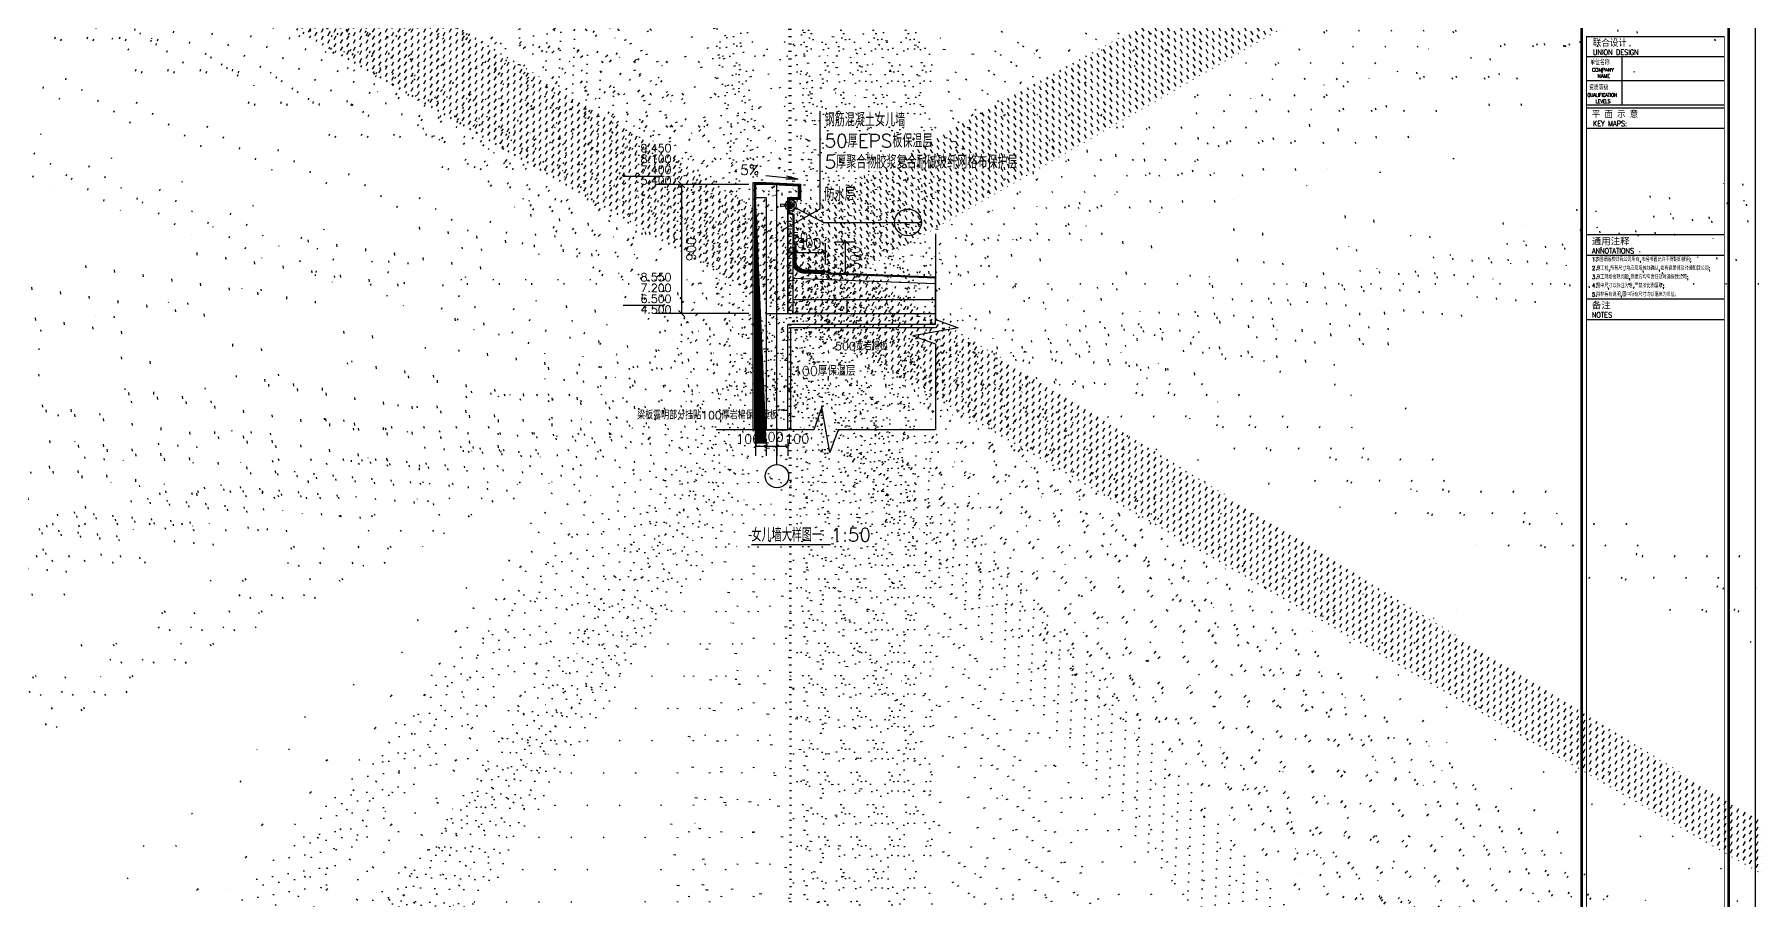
# Model space of a CAD drawing. Header units: inches. Extents: x 0 to 508000, y 0 to 738838.
# Drawn here: x 347109 to 411100, y 241887 to 274104 of the extents above; entities that cross this region are included whole.
import ezdxf
from ezdxf.enums import TextEntityAlignment as Align
from ezdxf.lldxf.tags import DXFTag

# ---------------------------------------------------------------- set-up
doc = ezdxf.new("R2010")
doc.units = ezdxf.units.IN
doc.header["$LTSCALE"] = 1000
doc.header["$MEASUREMENT"] = 0
doc.layers.get('0').update_dxf_attribs({"true_color": 0xffffff})
for name, color, linetype, true_color in [('243', 7, 'Continuous', 0xcc667f), ('2建筑基底外边线', 7, 'Continuous', 0xffffff), ('DIM_ELEV', 3, 'Continuous', 0x00ff00), ('DIM_IDEN', 3, 'Continuous', 0x00ff00), ('DIM_LEAD', 3, 'Continuous', 0x00ff00), ('DIM_SYMB', 3, 'Continuous', 0x00ff00), ('DOTE', 1, 'DOTE', 0xff0000), ('PUB_DIM', 3, 'Continuous', 0x00ff00), ('PUB_TEXT', 7, 'Continuous', 0xffffff), ('Rn', 7, 'Continuous', 0xdfff7f), ('TK', 7, 'Continuous', 0xffffff), ('WINDOW', 4, 'Continuous', 0x00ffff), ('ZG-图框层', 4, 'Continuous', 0x00ffff)]:
    doc.layers.add(name, color=color, linetype=linetype, true_color=true_color)
doc.styles.add('CCIAD-图框(标题项)', font='simhei.ttf', dxfattribs={"height": 0.2, "bigfont": 'gbcbig.shx'})
doc.styles.add('CCIAD-图框(版权说明)', font='SIMPLEX.shx', dxfattribs={"height": 0.2, "bigfont": 'gbcbig.shx'})
doc.styles.add('TXTSTY_ANONYMOUS', font='txt.shx', dxfattribs={"height": 0.2, "bigfont": 'gbcbig.shx'})
doc.styles.add('基本字体', font='simplex.shx', dxfattribs={"height": 0.2, "bigfont": 'gbcbig.shx'})
tags = doc.linetypes.add('DASH', pattern=[0.35, 0.25, -0.1]).pattern_tags.tags
tags[6:7] = [DXFTag(74, 4), DXFTag(75, 0), DXFTag(340, '0'), DXFTag(46, 0.0), DXFTag(50, 0.0), DXFTag(44, 0.0), DXFTag(45, 0.0)]
tags[4:5] = [DXFTag(74, 4), DXFTag(75, 0), DXFTag(340, '0'), DXFTag(46, 0.0), DXFTag(50, 0.0), DXFTag(44, 0.0), DXFTag(45, 0.0)]
tags = doc.linetypes.add('DOTE', pattern=[2.4200000000000004, 2, -0.2, 0.02, -0.2]).pattern_tags.tags
tags[10:11] = [DXFTag(74, 4), DXFTag(75, 0), DXFTag(340, '0'), DXFTag(46, 0.0), DXFTag(50, 0.0), DXFTag(44, 0.0), DXFTag(45, 0.0)]
tags[8:9] = [DXFTag(74, 4), DXFTag(75, 0), DXFTag(340, '0'), DXFTag(46, 0.0), DXFTag(50, 0.0), DXFTag(44, 0.0), DXFTag(45, 0.0)]
tags[6:7] = [DXFTag(74, 4), DXFTag(75, 0), DXFTag(340, '0'), DXFTag(46, 0.0), DXFTag(50, 0.0), DXFTag(44, 0.0), DXFTag(45, 0.0)]
tags[4:5] = [DXFTag(74, 4), DXFTag(75, 0), DXFTag(340, '0'), DXFTag(46, 0.0), DXFTag(50, 0.0), DXFTag(44, 0.0), DXFTag(45, 0.0)]

# ---------------------------------------------------------------- blocks, each defined once
blk = doc.blocks.new('DAnoyomous19060')
at = {"layer": 'PUB_DIM', "lineweight": -3}
for p, q in [((8349837602.239022, 5503441591.283844), (8349837635.233329, 5503441624.278151)), ((8349837618.736176, 5503441508.637015), (8349837618.736176, 5503441695.280997)), ((8349837652.239022, 5503441591.283844), (8349837685.233329, 5503441624.278151)), ((8349837668.736176, 5503441508.637015), (8349837668.736176, 5503441695.280997)), ((8349837952.239022, 5503441591.283844), (8349837985.233329, 5503441624.278151)), ((8349837968.736176, 5503441508.637015), (8349837968.736176, 5503441695.280997)), ((8349837618.736176, 5503441607.780997), (8349837668.736176, 5503441607.780997)), ((8349837668.736176, 5503441607.780997), (8349837968.736176, 5503441607.780997))]:
    blk.add_line(p, q, dxfattribs=at)
at = {"layer": 'PUB_DIM', "color": 7, "true_color": 0xffffff, "style": 'TXTSTY_ANONYMOUS'}
for s, p in [('50', (8349837732.557861, 5503441751.929694)), ('300', (8349837818.736176, 5503441695.280997))]:
    blk.add_text(s, height=87.5, dxfattribs=at).set_placement(p, align=Align.MIDDLE_CENTER)
blk = doc.blocks.new('DAnoyomous19067')
at = {"layer": 'PUB_DIM', "lineweight": -3}
for p, q in [((8349838056.236176, 5503441708.607154), (8349838244.141532, 5503441708.607154)), ((8349838140.032887, 5503441725.215798), (8349838173.250176, 5503441691.998509)), ((8349838156.641532, 5503441408.607154), (8349838156.641532, 5503441708.607154)), ((8349838056.236176, 5503441408.607154), (8349838244.141532, 5503441408.607154)), ((8349838140.032887, 5503441425.215798), (8349838173.250176, 5503441391.998509))]:
    blk.add_line(p, q, dxfattribs=at)
at = {"layer": 'PUB_DIM', "color": 7, "true_color": 0xffffff, "style": 'TXTSTY_ANONYMOUS'}
blk.add_text('300', height=87.5, rotation=90.00000250447816, dxfattribs=at).set_placement((8349838244.141532, 5503441558.607154), align=Align.MIDDLE_CENTER)
blk = doc.blocks.new('DAnoyomous19074')
at = {"layer": 'PUB_DIM', "lineweight": -3}
for p, q in [((8349836663.207386, 5503442210.507762), (8349836603.904507, 5503442269.810641)), ((8349836881.523689, 5503442240.159202), (8349836546.055946, 5503442240.159202)), ((8349836633.555946, 5503441040.159202), (8349836633.555946, 5503442240.159202)), ((8349836881.523689, 5503441040.159202), (8349836546.055946, 5503441040.159202)), ((8349836663.207386, 5503441010.507762), (8349836603.904507, 5503441069.810641))]:
    blk.add_line(p, q, dxfattribs=at)
at = {"layer": 'PUB_DIM', "color": 7, "true_color": 0xffffff, "style": 'TXTSTY_ANONYMOUS'}
blk.add_text('900', height=87.5, rotation=90.00000250447816, dxfattribs=at).set_placement((8349836721.055946, 5503441640.159202), align=Align.MIDDLE_CENTER)
blk = doc.blocks.new('DAnoyomous19079')
at = {"layer": 'DIM_SYMB', "lineweight": -3}
for p in [(8349837416.399078, 5503442323.992225), (8349837604.673674, 5503442289.833049), (8349837607.725242, 5503442321.081603)]:
    blk.add_line(p, (8349837717.07135, 5503442294.630164), dxfattribs=at)
at = {"layer": 'DIM_SYMB', "color": 7, "true_color": 0xffffff, "style": 'TXTSTY_ANONYMOUS'}
blk.add_text('5%', height=93.75, dxfattribs=at).set_placement((8349837354.194978, 5503442330.066748), align=Align.RIGHT)
blk = doc.blocks.new('DAnoyomous19086')
at = {"layer": 'PUB_TEXT', "style": 'TXTSTY_ANONYMOUS'}
blk.add_text('防水层', height=125, dxfattribs=at).set_placement((8349837961.210724, 5503442213.581569), align=Align.TOP_LEFT)
blk = doc.blocks.new('DAnoyomous19088')
at = {"layer": 'PUB_TEXT', "style": 'TXTSTY_ANONYMOUS'}
blk.add_text('5厚聚合物胶浆复合耐碱玻纤网格布保护层', height=125, dxfattribs=at).set_placement((8349837961.210724, 5503442513.49322), align=Align.TOP_LEFT)
blk = doc.blocks.new('DAnoyomous19090')
at = {"layer": 'PUB_TEXT', "style": 'TXTSTY_ANONYMOUS'}
blk.add_text('50厚EPS板保温层', height=125, dxfattribs=at).set_placement((8349837961.210724, 5503442709.74322), align=Align.TOP_LEFT)
blk = doc.blocks.new('DAnoyomous19093')
at = {"layer": 'PUB_TEXT', "style": 'TXTSTY_ANONYMOUS'}
blk.add_text('钢筋混凝土女儿墙', height=125, dxfattribs=at).set_placement((8349837961.210724, 5503442905.99322), align=Align.TOP_LEFT)
blk = doc.blocks.new('DAnoyomous19109')
at = {"layer": 'PUB_DIM', "lineweight": -3}
for p, q in [((8349837318.736176, 5503439872.465203), (8349837318.736176, 5503439718.621069)), ((8349837418.736176, 5503439872.465203), (8349837418.736176, 5503439718.621069)), ((8349837518.736176, 5503439872.465203), (8349837518.736176, 5503439718.621069)), ((8349837618.736176, 5503439872.465203), (8349837618.736176, 5503439718.621069)), ((8349837332.334204, 5503439819.719097), (8349837305.138147, 5503439792.523041)), ((8349837418.736176, 5503439806.121069), (8349837318.736176, 5503439806.121069)), ((8349837432.334204, 5503439819.719097), (8349837405.138147, 5503439792.523041)), ((8349837518.736176, 5503439806.121069), (8349837418.736176, 5503439806.121069)), ((8349837532.334204, 5503439819.719097), (8349837505.138147, 5503439792.523041)), ((8349837618.736176, 5503439806.121069), (8349837518.736176, 5503439806.121069)), ((8349837632.334204, 5503439819.719097), (8349837605.138147, 5503439792.523041))]:
    blk.add_line(p, q, dxfattribs=at)
at = {"layer": 'PUB_DIM', "color": 7, "true_color": 0xffffff, "style": 'TXTSTY_ANONYMOUS'}
for p in [(8349837251.236176, 5503439874.871072), (8349837468.736176, 5503439893.621069), (8349837706.236176, 5503439874.871072)]:
    blk.add_text('100', height=87.5, rotation=360.0000100179126, dxfattribs=at).set_placement(p, align=Align.MIDDLE_CENTER)
blk = doc.blocks.new('DAnoyomous19111')
at = {"layer": 'DIM_LEAD', "color": 7, "true_color": 0xffffff, "style": 'TXTSTY_ANONYMOUS'}
blk.add_text('100厚保温层', height=87.5, dxfattribs=at).set_placement((8349838249.224766, 5503440463.25), align=Align.RIGHT)
blk = doc.blocks.new('DAnoyomous19119')
at = {"layer": 'DIM_SYMB', "lineweight": -3}
for p, q in [((8349837936.748932, 5503440169.965203), (8349837860.748932, 5503439959.965203)), ((8349838010.748932, 5503439749.965203), (8349837936.748932, 5503440169.965203)), ((8349837860.748932, 5503439959.965203), (8349836954.470795, 5503439959.965203)), ((8349838086.748932, 5503439959.965203), (8349838010.748932, 5503439749.965203)), ((8349838993.027069, 5503439959.965203), (8349838086.748932, 5503439959.965203))]:
    blk.add_line(p, q, dxfattribs=at)
blk = doc.blocks.new('DAnoyomous19125')
at = {"layer": 'DIM_SYMB', "lineweight": -3}
for p, q in [((8349838993.027069, 5503441782.773429), (8349838993.027069, 5503440984.369316)), ((8349838993.027069, 5503440984.369316), (8349839203.027069, 5503440908.369316)), ((8349839203.027069, 5503440908.369316), (8349838783.027069, 5503440834.369316)), ((8349838783.027069, 5503440834.369316), (8349838993.027069, 5503440758.369316)), ((8349838993.027069, 5503440758.369316), (8349838993.027069, 5503439959.965203))]:
    blk.add_line(p, q, dxfattribs=at)
blk = doc.blocks.new('DAnoyomous19142')
at = {"layer": 'DIM_ELEV', "lineweight": -3}
for p, q in [((8349836462.978218, 5503441115.159202), (8349836089.228218, 5503441115.159202)), ((8349837257.43383, 5503441040.159202), (8349836387.978218, 5503441040.159202))]:
    blk.add_line(p, q, dxfattribs=at)
at = {"layer": 'DIM_ELEV', "lineweight": -3, "const_width": 1}
blk.add_lwpolyline([(8349836387.978218, 5503441115.159202), (8349836537.978218, 5503441115.159202), (8349836462.978218, 5503441040.159202)], close=True, dxfattribs=at)
at = {"layer": 'DIM_ELEV', "color": 7, "true_color": 0xffffff, "style": 'TXTSTY_ANONYMOUS'}
for s, p in [('8.550', (8349836537.978218, 5503441342.034202)), ('7.200', (8349836537.978218, 5503441241.409202)), ('6.500', (8349836537.978218, 5503441140.784202)), ('4.500', (8349836537.978218, 5503441040.159202))]:
    blk.add_text(s, height=74.375, dxfattribs=at).set_placement(p, align=Align.RIGHT)
blk = doc.blocks.new('DAnoyomous19150')
at = {"layer": 'DIM_ELEV', "lineweight": -3}
for p, q in [((8349836462.978218, 5503442315.159202), (8349836089.228218, 5503442315.159202)), ((8349837257.43383, 5503442240.159202), (8349836387.978218, 5503442240.159202))]:
    blk.add_line(p, q, dxfattribs=at)
at = {"layer": 'DIM_ELEV', "lineweight": -3, "const_width": 1}
blk.add_lwpolyline([(8349836387.978218, 5503442315.159202), (8349836537.978218, 5503442315.159202), (8349836462.978218, 5503442240.159202)], close=True, dxfattribs=at)
at = {"layer": 'DIM_ELEV', "color": 7, "true_color": 0xffffff, "style": 'TXTSTY_ANONYMOUS'}
for s, p in [('9.450', (8349836537.978218, 5503442542.034202)), ('8.100', (8349836537.978218, 5503442441.409202)), ('7.400', (8349836537.978218, 5503442340.784202)), ('5.400', (8349836537.978218, 5503442240.159202))]:
    blk.add_text(s, height=74.375, dxfattribs=at).set_placement(p, align=Align.RIGHT)
blk = doc.blocks.new('DAnoyomous19162')
at = {"layer": 'DIM_IDEN', "lineweight": -3}
for p, q in [((8349837692.151662, 5503442024.774085), (8349837954.613757, 5503441888.073633)), ((8349837954.613757, 5503441888.073633), (8349838860.871175, 5503441888.073633))]:
    blk.add_line(p, q, dxfattribs=at)
for centre, radius in [((8349837647.170624, 5503442048.201957), 50.71645668359427), ((8349838735.871175, 5503441888.073633), 125)]:
    blk.add_circle(centre, radius, dxfattribs=at)
blk = doc.blocks.new('DAnoyomous19166')
at = {"layer": 'DIM_SYMB', "lineweight": -3}
blk.add_line((8349837281.462165, 5503438894.325334), (8349838016.462165, 5503438894.325334), dxfattribs=at)
at = {"layer": 'DIM_SYMB', "color": 7, "true_color": 0xffffff, "style": 'TXTSTY_ANONYMOUS'}
for s, p in [('女儿墙大样图一', (8349837281.462165, 5503438920.575334)), ('1:50', (8349838017.062165, 5503438920.575334))]:
    blk.add_text(s, height=125, dxfattribs=at).set_placement(p)
blk = doc.blocks.new('A$C61181620')
at = {"layer": '243', "lineweight": -3}
for p, q in [((4.320742101117503, 17.45888795307837), (2.831539985141716, 17.14243250363506)), ((4.320742101117503, 15.75888795312494), (2.831539985141717, 15.4424325034488)), ((4.320742101117503, 14.05888795317151), (2.831539985141716, 13.74243250349537)), ((4.320742101117503, 12.35888795321807), (2.831539985141716, 12.04243250354193)), ((4.320742101117503, 10.65888795326464), (2.831539985141716, 10.3424325035885)), ((4.320742101117503, 10.65888795326464), (2.831539985141716, 10.3424325035885)), ((4.320742101117503, 8.972399212652817), (2.831539985141716, 8.655943762976676))]:
    blk.add_line(p, q, dxfattribs=at)
blk.add_lwpolyline([(-1.1034426279e-06, 19.05132721434347), (6.999998896557371, 19.05132721434347), (6.999998896557371, 19.55132721434347, 0.2440118426400973), (6.043506937217899, 20.86378084076568, 0.1154036874706736), (4.099998896592297, 21.22585768555291), (4.099998896592297, 20.74380854191259), (2.899998896580655, 20.74380854191259), (2.899998896580655, 21.22585768555291, 0.1154036874706701), (0.956490855955053, 20.86378084076568, 0.2440118426400986), (-1.1034426279e-06, 19.55132721434347)], format="xyb", close=True, dxfattribs=at)
for points in [[(2.399998896580655, 16.79150363290682), (2.399998896580655, 17.58198002213612), (1.799998896545731, 17.70948002231307), (5.199998896569014, 18.55948002217337), (4.599998896592297, 18.6869800221175), (4.599998896592297, 19.05132721434347)], [(4.599998896592297, 17.58198002213612), (4.599998896592297, 16.98698002216406), (5.199998896569014, 16.85948002221994), (1.799998896545731, 16.00948002212681), (2.399998896580655, 15.88198002218269), (2.399998896580655, 15.28698002221063)], [(2.399998896580655, 13.39150363299996), (2.399998896580655, 14.18198002222925), (1.799998896545731, 14.30948002217337), (5.199998896569014, 15.15948002226651), (4.599998896592297, 15.28698002221063), (4.599998896592297, 15.88198002218269)], [(2.399998896580655, 11.69150363304652), (2.399998896580655, 12.48198002227582), (1.799998896545731, 12.60948002221994), (5.199998896569014, 13.45948002231307), (4.599998896592297, 13.58698002225719), (4.599998896592297, 14.18198002222925)], [(4.599998896592297, 12.48198002227582), (4.599998896592297, 11.88698002230376), (5.199998896569014, 11.75948002212681), (1.799998896545731, 10.90948002226651), (2.399998896580655, 10.78198002232239), (2.399998896580655, 10.1869800221175)], [(2.399998896580655, 8.291503632906824), (2.399998896580655, 9.081980022136124), (1.799998896545731, 9.209480022313073), (5.199998896569014, 10.05948002217337), (4.599998896592297, 10.1869800221175), (4.599998896592297, 10.78198002232239)], [(4.599998896592297, 7.706366975791752), (4.599998896592297, 6.040933473967017), (3.499998896557372, 4.695204293355347), (2.399998896580655, 6.040933473967017), (2.399998896580655, 7.395491281524301), (1.799998896545731, 7.522991281701253), (5.199998896569014, 8.372991281561552), (4.599998896592297, 8.500491281505674), (4.599998896592297, 9.095491281710563)], [(2.399998896580655, 18.49150363309309), (2.399998896580655, 19.05132721434347)]]:
    blk.add_lwpolyline(points, dxfattribs=at)
blk.add_lwpolyline([(3.83111797698075, 5.089816646883263), (4.407790397759528, 6.952491642441601, 0.7177635406076739), (3.924285921035334, 7.25143317785114), (2.399998896580655, 6.040933473967017)], format="xyb", dxfattribs=at)
at = {"layer": 'DOTE', "lineweight": -3, "ltscale": 0.25}
blk.add_line((3.499998896557372, 23.68265304598026), (3.499998896557372, 3.69882550300099), dxfattribs=at)
blk = doc.blocks.new('vfbghfgjh')
at = {"layer": '2建筑基底外边线', "true_color": 0x848484}
h = blk.add_hatch(dxfattribs=at)
h.set_pattern_fill('钢筋混凝土', color=252, scale=635, angle=317.5, style=0)
h.set_pattern_definition([(45, (8349442552.097168, 5503389909.79032), (-44.19417382415921, 44.19417382415922), []), (49.99999999999999, (8349442552.097168, 5503389909.79032), (179.3150456501884, -15.68803374564878), [18.75, -206.25]), (355, (8349442552.097168, 5503389909.79032), (-34.68783340325, 188.048033425003), [15, -165]), (100.4514, (8349442567.04007, 5503389908.482978), (144.6273454285054, 172.3598855152384), [15.93504749999999, -175.2855279999999]), (46.1842, (8349442552.097168, 5503389959.79032), (266.8102621564111, -41.37975358225452), [28.12499999999996, -309.3749999999993]), (96.63559999999998, (8349442574.33136, 5503389956.341987), (233.6656763871758, 243.5294677251104), [23.90257199999995, -262.9282499999993]), (351.1841999999999, (8349442552.097168, 5503389959.79032), (233.6654862834068, 243.5296502313311), [22.49999999999996, -247.4999999999997]), (21, (8349442577.097168, 5503389947.29032), (149.2267630296154, -100.6547226663347), [18.75, -206.25]), (326, (8349442577.097168, 5503389947.29032), (60.82883298039543, 181.2875112617133), [15, -165]), (71.4514, (8349442589.532715, 5503389938.902411), (210.0556571453725, 80.6326241774881), [15.9350475, -175.285528]), (37.50000000000001, (8349442552.097168, 5503389909.79032), (3.039963829322667, 83.22346345782788), [0, -163, 0, -167.5, 0, -165.625]), (7.499999999999999, (8349442552.097168, 5503389909.79032), (65.76738436053715, 98.60292797059006), [0, -95.5, 0, -159.25, 0, -63.125]), (327.5, (8349442496.347168, 5503389909.79032), (133.4556090431023, -5.63871793359495), [0, -62.5, 0, -195, 0, -258.75]), (317.5, (8349442471.347168, 5503389909.79032), (145.7965423355966, 25.02624558307941), [0, -81.25, 0, -129.5, 0, -183.75])])
h.paths.add_polyline_path([(8349837418.736176, 5503440440.131644), (8349837618.736176, 5503440440.131644), (8349837618.736176, 5503442120.159202), (8349837418.736176, 5503442120.159202)], flags=0)
h.paths.add_polyline_path([(8349837327.037781, 5503442120.159202), (8349837712.608582, 5503442120.159202), (8349837712.608582, 5503442240.159202), (8349837327.037781, 5503442240.159202)], flags=0)
h.paths.add_polyline_path([(8349837418.736176, 5503439831.8767), (8349837518.736176, 5503439831.8767), (8349837518.736176, 5503440435.159202), (8349837418.736176, 5503440440.159202), (8349837318.736176, 5503440440.159202), (8349837318.736176, 5503440320.159202), (8349837418.736176, 5503440320.159202)], flags=0)
h.paths.add_polyline_path([(8349837618.736176, 5503440320.159202), (8349837618.736175, 5503440430.159202), (8349837518.736176, 5503440435.159202), (8349837518.736176, 5503439959.965203), (8349837618.736176, 5503439959.965203), (8349837618.736176, 5503440123.791465), (8349837578.366943, 5503440123.791465), (8349837556.306488, 5503440118.579886), (8349837556.306488, 5503440147.88346), (8349837578.366943, 5503440142.671897), (8349837618.736176, 5503440142.671897)], flags=0)
at = {"layer": '2建筑基底外边线', "true_color": 0xff00ff}
h = blk.add_hatch(dxfattribs=at)
h.set_pattern_fill('多孔材料', color=6, scale=635, angle=135, style=0)
h.set_pattern_definition([(45, (8349442602.097168, 5503389909.79032), (-50.00005082778666, 50.00005082778667), []), (135, (8349442602.097168, 5503389909.79032), (-50.00005082778667, -50.00005082778666), [])])
h.paths.add_polyline_path([(8349837318.736195, 5503439831.8767), (8349837418.736176, 5503439831.8767), (8349837418.736176, 5503442120.159202), (8349837318.736176, 5503442120.159202)], flags=0)
at = {"layer": '2建筑基底外边线', "true_color": 0xffff00}
h = blk.add_hatch(dxfattribs=at)
h.set_pattern_fill('HONEY', color=2, scale=635, angle=59.99999999999999, style=0)
h.set_pattern_definition([(0, (8349442552.097168, 5503391909.79032), (59.53125, 34.370375), [39.6875, -79.375]), (120, (8349442552.097168, 5503391909.79032), (-59.53124288759757, 34.37038731904239), [39.68749999999992, -79.37499999999984]), (59.99999999999999, (8349442552.097168, 5503391909.79032), (7.1124024337e-06, 68.74076231904236), [-79.375, 39.6875])])
h.paths.add_polyline_path([(8349837668.736176, 5503441954.435859), (8349837619.520538, 5503441976.636847), (8349837618.736176, 5503441040.159202), (8349837668.736176, 5503441040.159202)], flags=0)
at = {"layer": '2建筑基底外边线', "true_color": 0x848484}
h = blk.add_hatch(dxfattribs=at)
h.set_pattern_fill('混凝土', color=252, scale=635, angle=317.5, style=0)
h.set_pattern_definition([(49.99999999999999, (8349442552.097168, 5503391909.79032), (179.3150456501884, -15.68803374564878), [18.75, -206.25]), (355, (8349442552.097168, 5503391909.79032), (-34.68783340325, 188.048033425003), [15, -165]), (100.4514, (8349442567.04007, 5503391908.482978), (144.6273454285054, 172.3598855152384), [15.93504749999999, -175.2855279999999]), (46.1842, (8349442552.097168, 5503391959.79032), (266.8102621564111, -41.37975358225452), [28.12499999999997, -309.3749999999995]), (96.63559999999998, (8349442574.33136, 5503391956.341987), (233.6656763871758, 243.5294677251104), [23.90257199999996, -262.9282499999995]), (351.1841999999999, (8349442552.097168, 5503391959.79032), (233.6654862834068, 243.5296502313311), [22.49999999999997, -247.4999999999998]), (21, (8349442577.097168, 5503391947.29032), (149.2267630296154, -100.6547226663347), [18.75, -206.25]), (326, (8349442577.097168, 5503391947.29032), (60.82883298039543, 181.2875112617133), [15, -165]), (71.4514, (8349442589.532715, 5503391938.902411), (210.0556571453725, 80.6326241774881), [15.9350475, -175.285528]), (37.50000000000001, (8349442552.097168, 5503391909.79032), (3.039963829322667, 83.22346345782788), [0, -163, 0, -167.5, 0, -165.625]), (7.499999999999999, (8349442552.097168, 5503391909.79032), (65.76738436053715, 98.60292797059006), [0, -95.5, 0, -159.25, 0, -63.125]), (327.5, (8349442496.347168, 5503391909.79032), (133.4556090431023, -5.63871793359495), [0, -62.5, 0, -195, 0, -258.75]), (317.5, (8349442471.347168, 5503391909.79032), (145.7965423355966, 25.02624558307941), [0, -81.25, 0, -129.5, 0, -183.75])])
edge = h.paths.add_edge_path(flags=0)
edge.add_line((8349838026.816193, 5503441406.363441), (8349837962.762207, 5503441408.837928))
edge.add_line((8349837962.762207, 5503441408.837928), (8349837764.875916, 5503441416.482505))
edge.add_arc((8349837768.736171, 5503441516.407965), 99.99999549555986, 179.9999907109423, 267.7876868874122, ccw=False)
edge.add_line((8349837668.736176, 5503441516.407981), (8349837668.736176, 5503441370.159202))
edge.add_line((8349837668.736176, 5503441370.159202), (8349838993.027069, 5503441320.159202))
edge.add_line((8349838993.027069, 5503441320.159202), (8349838993.027069, 5503441370.19419))
edge.add_line((8349838993.027069, 5503441370.19419), (8349838026.816193, 5503441406.363441))
h = blk.add_hatch(dxfattribs=at)
h.set_pattern_fill('加气混凝土', color=252, scale=635, angle=63.43494880000001, style=0)
h.set_pattern_definition([(0, (8349442640.597168, 5503391818.29032), (150, 300), [0, -300]), (0, (8349442465.097168, 5503391777.79032), (150, 300), [0, -300]), (0, (8349442562.597168, 5503391774.79032), (150, 300), [0, -300]), (0, (8349442669.097168, 5503391863.29032), (150, 300), [0, -300]), (0, (8349442544.597168, 5503391759.79032), (150, 300), [0, -300]), (0, (8349442699.097168, 5503392052.29032), (150, 300), [0, -300]), (0, (8349442607.597168, 5503392028.29032), (150, 300), [0, -300]), (0, (8349442655.597168, 5503391990.79032), (150, 300), [0, -300]), (0, (8349442411.097168, 5503391984.79032), (150, 300), [0, -300]), (0, (8349442558.097168, 5503391971.29032), (150, 300), [0, -300]), (0, (8349442501.097168, 5503391894.79032), (150, 300), [0, -300]), (0, (8349442504.097168, 5503391782.29032), (150, 300), [0, -300]), (0, (8349442616.597168, 5503391770.29032), (150, 300), [0, -300]), (0, (8349442699.097168, 5503391902.29032), (150, 300), [0, -300]), (0, (8349442418.597168, 5503391855.79032), (150, 300), [0, -300]), (0, (8349442444.097168, 5503391906.79032), (150, 300), [0, -300]), (0, (8349442561.097168, 5503391885.79032), (150, 300), [0, -300]), (0, (8349442519.097168, 5503391842.29032), (150, 300), [0, -300]), (0, (8349442495.097168, 5503391941.29032), (150, 300), [0, -300]), (0, (8349442532.597168, 5503392053.79032), (150, 300), [0, -300]), (0, (8349442430.597168, 5503391792.79032), (150, 300), [0, -300]), (0, (8349442595.597168, 5503391992.29032), (150, 300), [0, -300]), (0, (8349442456.097168, 5503391996.79032), (150, 300), [0, -300]), (0, (8349442432.097168, 5503392035.79032), (150, 300), [0, -300]), (130.601294, (8349442680.668579, 5503391958.361747), (-749.9999917154922, 900.0000039348835), [13.170777, -5518.5555]), (18.4349488, (8349442659.240021, 5503391964.076041), (749.9999972340347, 299.9999977866112), [13.55262, -1883.81395]), (90, (8349442659.240021, 5503391951.218894), (150, 300), [12.857142, -587.142825]), (161.565051, (8349442672.097168, 5503391946.933173), (-750.0000037763039, 299.9999776362056), [13.55261999999999, -1883.813949999998]), (53.1301023, (8349442672.097168, 5503391946.933173), (150.0000002835601, 299.99999985822), [14.285715, -1485.71425]), (135, (8349442683.525726, 5503391794.076056), (-150.0000181330716, 299.9999796976006), [12.12183, -836.4063]), (45, (8349442666.382874, 5503391794.076056), (149.9999990411885, 299.9999987894838), [12.12183, -836.4063]), (135, (8349442674.954315, 5503391785.504615), (-150.0000181330716, 299.9999796976006), [12.12183, -836.4063]), (45, (8349442674.954315, 5503391785.504615), (149.9999990411885, 299.9999987894838), [12.12183, -836.4063]), (116.565051, (8349442539.240021, 5503391995.504615), (-2.60964933663e-05, 599.9999836767603), [15.97191299999999, -319.4382499999995]), (180, (8349442532.097168, 5503392009.79032), (-149.9999999999999, 300), [17.142858, -282.857125]), (63.43494880000001, (8349442507.811462, 5503391995.504615), (1.3580726765e-06, 599.9999970931681), [15.971913, -319.43825]), (116.565051, (8349442514.954315, 5503391981.218894), (-2.60964933663e-05, 599.9999836767603), [15.97191299999999, -319.4382499999995]), (0, (8349442514.954315, 5503391981.218894), (150, 300), [17.142858, -282.857125]), (63.43494880000001, (8349442532.097168, 5503391981.218894), (1.3580726765e-06, 599.9999970931681), [15.971913, -319.43825]), (107.102728, (8349442652.097168, 5503391894.076056), (-449.9999827962274, 1500.000002420072), [19.43067299999999, -8141.451249999997]), (143.972626, (8349442646.382874, 5503391912.647468), (-2849.999963869045, 2099.999997623167), [19.430673, -4061.01]), (180, (8349442630.668579, 5503391924.076041), (-149.9999999999999, 300), [18.571428, -281.42855]), (36.02737329999999, (8349442596.382874, 5503391912.647468), (2849.999978938295, 2099.999977361098), [19.43067299999999, -4061.009999999998]), (71.56505109999998, (8349442590.668579, 5503391895.504615), (450.0000023101642, 1499.999997417395), [18.070158, -1879.2964]), (107.102728, (8349442596.382874, 5503391876.933173), (-449.9999827962274, 1500.000002420072), [19.43067299999999, -8141.451249999997]), (143.972626, (8349442612.097168, 5503391865.504615), (-2849.999963869045, 2099.999997623167), [19.430673, -4061.01]), (0, (8349442612.097168, 5503391865.504615), (150, 300), [18.571428, -281.42855]), (36.02737329999999, (8349442630.668579, 5503391865.504615), (2849.999978938295, 2099.999977361098), [19.43067299999999, -4061.009999999998]), (71.56505109999998, (8349442646.382874, 5503391876.933173), (450.0000023101642, 1499.999997417395), [18.070158, -1879.2964]), (150.255118, (8349442654.954315, 5503392034.076026), (-450.0000010650681, 299.9999962825098), [11.51751, -2407.1598]), (90, (8349442644.954315, 5503392028.361747), (150, 300), [11.428572, -588.571375]), (29.7448813, (8349442644.954315, 5503392028.361747), (450.0000002650091, 299.9999985989106), [11.51751, -2407.1598]), (116.565051, (8349442584.954315, 5503391821.218894), (-2.60964933663e-05, 599.9999836767603), [15.97191299999999, -319.4382499999995]), (168.690067, (8349442577.811462, 5503391835.504615), (-1350.00000100155, 299.9999924720544), [14.568627, -3044.84275]), (41.18592510000001, (8349442552.097168, 5503391828.361777), (3749.999977279329, 3299.999971144209), [15.185922, -6362.901]), (90, (8349442552.097168, 5503391814.076041), (150, 300), [14.285715, -585.71425]), (138.814074, (8349442563.525726, 5503391804.076056), (-3749.999933345107, 3300.00002101815), [15.185922, -6362.901]), (16.6992442, (8349442563.525726, 5503391804.076056), (4949.999962758196, 1499.999984289032), [14.91472499999999, -6249.268749999993]), (60.9453959, (8349442577.811462, 5503391808.361762), (149.9999996019378, 299.9999973463524), [14.708043, -6162.66975]), (109.983106, (8349442459.240021, 5503391946.933173), (-750.0000028249652, 2099.999994442511), [16.72100099999999, -7006.098749999996]), (155.556045, (8349442453.525757, 5503391962.647468), (-1950.000007433029, 899.9999813014826), [17.261493, -7232.565749999999]), (24.4439547, (8349442422.097168, 5503391962.647468), (1950.000000972739, 899.9999956712005), [17.261493, -7232.565749999999]), (70.01689340000001, (8349442416.382904, 5503391946.933173), (750.0000022610715, 2099.999994790362), [16.721001, -7006.098749999999]), (109.983106, (8349442422.097168, 5503391931.218894), (-750.0000028249652, 2099.999994442511), [16.72100099999999, -7006.098749999996]), (160.016893, (8349442437.811462, 5503391925.5046), (-750.0000004408148, 299.9999863333372), [16.721001, -3494.68875]), (19.9831065, (8349442437.811462, 5503391925.5046), (749.9999958822043, 299.999999524014), [16.721001, -3494.68875]), (70.01689340000001, (8349442453.525757, 5503391931.218894), (750.0000022610715, 2099.999994790362), [16.721001, -7006.098749999999]), (122.005383, (8349442570.668579, 5503391919.79032), (-150.000020130735, 299.9999846853931), [13.477116, -2816.717]), (18.4349488, (8349442550.668579, 5503391926.933173), (749.9999972340347, 299.9999977866112), [13.55262, -1883.81395]), (90, (8349442550.668579, 5503391914.076026), (150, 300), [12.857142, -587.142825]), (161.565051, (8349442563.525726, 5503391909.79032), (-750.0000037763039, 299.9999776362056), [13.55261999999999, -1883.813949999998]), (54.46232220000002, (8349442563.525726, 5503391909.79032), (1049.99999847863, 1499.999997753033), [12.289035, -5149.105750000002]), (116.565051, (8349442483.525757, 5503391846.933173), (-2.60964933663e-05, 599.9999836767603), [15.97191299999999, -319.4382499999995]), (180, (8349442476.382904, 5503391861.218909), (-149.9999999999999, 300), [15.714285, -284.2857]), (59.0362434, (8349442452.097168, 5503391846.933173), (150.0000004882657, 299.9999985438888), [16.65986399999998, -3481.910999999997]), (120.963756, (8349442460.668579, 5503391832.647483), (-150.0000204989822, 299.9999862232999), [16.659864, -3481.911]), (0, (8349442460.668579, 5503391832.647483), (150, 300), [15.714285, -284.2857]), (63.43494880000001, (8349442476.382904, 5503391832.647483), (1.3580726765e-06, 599.9999970931681), [15.971913, -319.43825])])
h.paths.add_polyline_path([(8349838993.027069, 5503441320.159202), (8349837668.736176, 5503441370.159202), (8349837668.736176, 5503441170.159202), (8349838168.736176, 5503441170.159202), (8349838993.027069, 5503441170.159202)], flags=0)
at = {"layer": '2建筑基底外边线', "true_color": 0xff00ff}
h = blk.add_hatch(dxfattribs=at)
h.set_pattern_fill('防水材料', color=6, scale=635, angle=90, style=0)
h.set_pattern_definition([(0, (8349442552.097168, 5503391909.79032), (62.5, 15.625), [250, -125]), (90, (8349442552.097168, 5503391909.79032), (-15.625, -62.5), [250, -125])])
h.paths.add_polyline_path([(8349838168.736176, 5503441170.159202), (8349837668.736176, 5503441170.159202), (8349837668.736176, 5503441040.159202), (8349838168.736176, 5503441040.159202)], flags=0)
h = blk.add_hatch(dxfattribs=at)
h.set_pattern_fill('多孔材料', color=6, scale=635, angle=135, style=0)
h.set_pattern_definition([(45, (8349442602.097168, 5503391909.79032), (-50.00005082778666, 50.00005082778667), []), (135, (8349442602.097168, 5503391909.79032), (-50.00005082778667, -50.00005082778666), [])])
h.paths.add_polyline_path([(8349838168.736176, 5503441170.159202), (8349838168.736176, 5503441040.159202), (8349838993.027069, 5503441040.159202), (8349838993.027069, 5503441170.159202)], flags=0)
at = {"layer": '2建筑基底外边线', "true_color": 0x848484}
h = blk.add_hatch(dxfattribs=at)
h.set_pattern_fill('钢筋混凝土', color=252, scale=635, angle=317.5, style=0)
h.set_pattern_definition([(45, (8349442552.097168, 5503391909.79032), (-44.19417382415921, 44.19417382415922), []), (49.99999999999999, (8349442552.097168, 5503391909.79032), (179.3150456501884, -15.68803374564878), [18.75, -206.25]), (355, (8349442552.097168, 5503391909.79032), (-34.68783340325, 188.048033425003), [15, -165]), (100.4514, (8349442567.04007, 5503391908.482978), (144.6273454285054, 172.3598855152384), [15.93504749999999, -175.2855279999999]), (46.1842, (8349442552.097168, 5503391959.79032), (266.8102621564111, -41.37975358225452), [28.12499999999997, -309.3749999999995]), (96.63559999999998, (8349442574.33136, 5503391956.341987), (233.6656763871758, 243.5294677251104), [23.90257199999996, -262.9282499999995]), (351.1841999999999, (8349442552.097168, 5503391959.79032), (233.6654862834068, 243.5296502313311), [22.49999999999997, -247.4999999999998]), (21, (8349442577.097168, 5503391947.29032), (149.2267630296154, -100.6547226663347), [18.75, -206.25]), (326, (8349442577.097168, 5503391947.29032), (60.82883298039543, 181.2875112617133), [15, -165]), (71.4514, (8349442589.532715, 5503391938.902411), (210.0556571453725, 80.6326241774881), [15.9350475, -175.285528]), (37.50000000000001, (8349442552.097168, 5503391909.79032), (3.039963829322667, 83.22346345782788), [0, -163, 0, -167.5, 0, -165.625]), (7.499999999999999, (8349442552.097168, 5503391909.79032), (65.76738436053715, 98.60292797059006), [0, -95.5, 0, -159.25, 0, -63.125]), (327.5, (8349442496.347168, 5503391909.79032), (133.4556090431023, -5.63871793359495), [0, -62.5, 0, -195, 0, -258.75]), (317.5, (8349442471.347168, 5503391909.79032), (145.7965423355966, 25.02624558307941), [0, -81.25, 0, -129.5, 0, -183.75])])
h.paths.add_polyline_path([(8349838993.553528, 5503441040.159202), (8349837518.736176, 5503441040.159202), (8349837518.736176, 5503440431.8767), (8349837618.736176, 5503440431.8767), (8349837618.736176, 5503440940.159202), (8349838993.027069, 5503440940.159202)], flags=0)
h.paths.add_polyline_path([(8349837518.736176, 5503441040.159202), (8349837418.736176, 5503441040.159202), (8349837418.736176, 5503440431.8767), (8349837518.736176, 5503440431.8767)], flags=0)
h.paths.add_polyline_path([(8349837418.736176, 5503439959.965203), (8349837618.736176, 5503439959.965203), (8349837618.736176, 5503440428.977947), (8349837418.736176, 5503440428.977947)], flags=0)
at = {"lineweight": -3}
blk.add_circle((8349837518.736176, 5503439528.84472), 108.5339965820312, dxfattribs=at)
at = {"layer": '2建筑基底外边线', "lineweight": -3}
for points in [[(8349837318.736176, 5503442100.159202), (8349837298.736176, 5503442100.159202), (8349837298.736176, 5503442260.159202), (8349837419.23587, 5503442260.159202), (8349837738.736176, 5503442244.184196), (8349837738.736176, 5503442100.159202), (8349837648.736176, 5503442100.159202), (8349837648.736176, 5503442122.139991)], [(8349837618.736176, 5503442120.159202), (8349837718.736176, 5503442120.159202), (8349837718.736176, 5503442225.159202), (8349837418.736176, 5503442240.159202), (8349837318.736176, 5503442240.159202), (8349837318.736176, 5503442120.159202), (8349837418.736176, 5503442120.159202)], [(8349837661.396332, 5503441987.984885), (8349837680.09613, 5503441998.258979), (8349837680.09613, 5503442107.65232), (8349837648.736176, 5503442122.139991)], [(8349837668.736176, 5503441170.159202), (8349837668.736176, 5503441370.159202), (8349838993.027069, 5503441320.159202)], [(8349837962.762207, 5503441408.837928), (8349838026.816193, 5503441406.363441)], [(8349838993.027069, 5503440940.159202), (8349838993.027069, 5503441370.19419)], [(8349837668.736176, 5503441170.159202), (8349838993.027069, 5503441170.159202)], [(8349837648.736176, 5503439959.965203), (8349837648.736176, 5503440910.159202), (8349838993.027069, 5503440910.159202)], [(8349837298.736176, 5503439959.965203), (8349837618.736176, 5503439959.965203)]]:
    blk.add_lwpolyline(points, dxfattribs=at)
for points, const_width in [([(8349837418.736176, 5503439959.965203), (8349837418.736176, 5503442120.159202)], 12.5), ([(8349837618.736176, 5503441040.159202), (8349837618.736176, 5503442120.159202)], 12.5), ([(8349837642.020538, 5503442079.614249), (8349837642.020538, 5503441993.208671), (8349837698.522614, 5503441969.887366)], 2), ([(8349837418.736176, 5503441040.159202), (8349838993.027069, 5503441040.159202)], 12.5), ([(8349837618.736176, 5503439959.965203), (8349837618.736176, 5503440940.159202)], 12.5), ([(8349837618.736176, 5503440940.159202), (8349838993.027069, 5503440940.159202)], 12.5)]:
    blk.add_lwpolyline(points, dxfattribs=dict(at, const_width=const_width))
at = {"layer": '2建筑基底外边线', "linetype": 'DASH', "lineweight": -3, "ltscale": 0.5, "const_width": 10}
for points in [[(8349838995.150208, 5503441375.118217), (8349838025.870514, 5503441411.403708), (8349837961.816528, 5503441433.893104), (8349837765.841003, 5503441441.463874, -0.4029490664103677), (8349837693.736176, 5503441516.407981), (8349837693.736176, 5503441671.568107), (8349837673.736176, 5503441709.643897), (8349837673.736176, 5503441958.227225), (8349837634.520538, 5503441977.625602), (8349837634.520538, 5503442094.188361)], [(8349837962.762207, 5503441413.841651), (8349837765.068939, 5503441421.478782, -0.4029490639298545), (8349837673.736176, 5503441516.407981), (8349837673.736176, 5503441660.538703)]]:
    blk.add_lwpolyline(points, format="xyb", dxfattribs=at)
at = {"layer": '2建筑基底外边线', "lineweight": -3}
for points in [[(8349838994.957184, 5503441370.12194), (8349838026.816193, 5503441406.363441), (8349837962.762207, 5503441428.852851), (8349837765.64798, 5503441436.467597, -0.4029490543492121), (8349837688.736176, 5503441516.407981), (8349837688.736176, 5503441672.801383), (8349837668.736176, 5503441710.877173), (8349837668.736176, 5503441954.435859), (8349837629.520538, 5503441973.83425), (8349837629.520538, 5503442094.188361)], [(8349838995.343231, 5503441380.114493), (8349838026.816193, 5503441416.370902), (8349837962.762207, 5503441438.860297), (8349837766.033997, 5503441446.460151, -0.4029490585026503), (8349837698.736176, 5503441516.407981), (8349837698.736176, 5503441672.801383), (8349837678.736176, 5503441710.877173), (8349837678.736176, 5503441962.018577), (8349837639.520538, 5503441981.416953), (8349837639.520538, 5503442094.188361)], [(8349837962.762207, 5503441408.837928), (8349837764.875916, 5503441416.482505, -0.4029490643172283), (8349837668.736176, 5503441516.407981), (8349837668.736176, 5503441660.538703)], [(8349837962.762207, 5503441418.845389), (8349837765.261963, 5503441426.475059, -0.4029490553770931), (8349837678.736176, 5503441516.407981), (8349837678.736176, 5503441660.538703)]]:
    blk.add_lwpolyline(points, format="xyb", dxfattribs=at)
for points in [[(8349837668.736176, 5503441040.159202), (8349837668.736176, 5503441954.435859), (8349837619.520538, 5503441976.636847), (8349837618.736176, 5503441040.159202)], [(8349838168.736176, 5503441170.159202), (8349838168.736176, 5503441040.159202), (8349837668.736176, 5503441040.159202), (8349837668.736176, 5503441170.159202)]]:
    blk.add_lwpolyline(points, close=True, dxfattribs=at)
at = {"layer": '2建筑基底外边线', "lineweight": -3, "const_width": 2}
blk.add_lwpolyline([(8349837698.522614, 5503441969.887366), (8349837713.087067, 5503441948.525977, -1.277491440248466), (8349837698.598542, 5503441943.139701)], format="xyb", dxfattribs=at)
at = {"layer": 'DIM_SYMB', "lineweight": -3}
for p, q in [((8349837920.174744, 5503442014.538671), (8349837920.174744, 5503442922.101296)), ((8349837560.760101, 5503441813.653205), (8349837920.174744, 5503442014.538671))]:
    blk.add_line(p, q, dxfattribs=at)
at = {"layer": 'DOTE', "lineweight": -3}
blk.add_lwpolyline([(8349837518.736176, 5503439637.378716), (8349837518.736176, 5503442231.987144)], dxfattribs=at)
at = {"layer": 'Rn', "lineweight": -3}
for points in [[(8349837298.736176, 5503439959.965203), (8349837298.736176, 5503440320.159202), (8349837298.736176, 5503440480.159202), (8349837298.736176, 5503440900.159202), (8349837298.736176, 5503441060.159202), (8349837298.736176, 5503442240.159202)], [(8349837318.736176, 5503441040.159202), (8349837318.736176, 5503442120.159202)], [(8349837318.736176, 5503440920.159202), (8349837318.736176, 5503441040.159202)], [(8349837318.736176, 5503440920.159202), (8349837318.736176, 5503440460.159202)], [(8349837318.736176, 5503440340.159202), (8349837318.736176, 5503440460.159202)], [(8349837318.736176, 5503439959.965203), (8349837318.736176, 5503440340.159202)]]:
    blk.add_lwpolyline(points, dxfattribs=at)
at = {"layer": 'Rn', "linetype": 'DASH', "lineweight": -3, "ltscale": 0.5}
blk.add_lwpolyline([(8349837674.885773, 5503442097.46598), (8349837638.736176, 5503442113.311591), (8349837638.736176, 5503442110.159202), (8349837728.736176, 5503442110.159202), (8349837728.736176, 5503442234.671699), (8349837418.986023, 5503442250.159202), (8349837308.736176, 5503442250.159202), (8349837308.736176, 5503441050.159202), (8349837308.736176, 5503440910.159202), (8349837308.736176, 5503440470.159202), (8349837308.736176, 5503440330.159202), (8349837308.736176, 5503439959.965203)], dxfattribs=at)
at = {"layer": 'WINDOW', "lineweight": -3}
for points in [[(8349837578.366943, 5503442038.068122), (8349837556.306488, 5503442032.856544), (8349837556.306488, 5503442062.160117), (8349837578.366943, 5503442056.948554), (8349837629.520538, 5503442056.948554), (8349837629.520538, 5503442038.068122)], [(8349837655.847504, 5503442079.614249), (8349837655.847504, 5503442017.114249), (8349837644.520538, 5503442017.114249), (8349837644.520538, 5503442079.614249)], [(8349837667.1745, 5503442062.133536), (8349837667.1745, 5503442033.775245), (8349837655.847504, 5503442033.775245), (8349837655.847504, 5503442062.133536)]]:
    blk.add_lwpolyline(points, close=True, dxfattribs=at)
at = {"xscale": -3.75, "yscale": 3.75, "rotation": 270}
blk.add_blockref('A$C61181620', (8349837595.732025, 5503442034.829398), dxfattribs=at)
at = {"layer": 'DIM_ELEV'}
for name in ['DAnoyomous19150', 'DAnoyomous19142']:
    blk.add_blockref(name, (0, 0), dxfattribs=at)
at = {"layer": 'DIM_IDEN'}
blk.add_blockref('DAnoyomous19162', (0, 0), dxfattribs=at)
at = {"layer": 'DIM_LEAD'}
blk.add_blockref('DAnoyomous19111', (0, 0), dxfattribs=at)
at = {"layer": 'DIM_SYMB'}
for name in ['DAnoyomous19079', 'DAnoyomous19125', 'DAnoyomous19119', 'DAnoyomous19166']:
    blk.add_blockref(name, (0, 0), dxfattribs=at)
at = {"layer": 'PUB_DIM'}
for name in ['DAnoyomous19074', 'DAnoyomous19060', 'DAnoyomous19067', 'DAnoyomous19109']:
    blk.add_blockref(name, (0, 0), dxfattribs=at)
at = {"layer": 'PUB_TEXT'}
for name in ['DAnoyomous19093', 'DAnoyomous19090', 'DAnoyomous19088', 'DAnoyomous19086']:
    blk.add_blockref(name, (0, 0), dxfattribs=at)
at = {"layer": 'PUB_TEXT', "style": 'TXTSTY_ANONYMOUS'}
for s, p in [('500宽岩棉板', (8349838059.627045, 5503440700.401237)), ('梁板露明部分挂贴100厚岩棉保温模板', (8349836218.915433, 5503440057.367517))]:
    blk.add_text(s, height=74.375, dxfattribs=at).set_placement(p)
blk = doc.blocks.new('DAnoyomous26305')
at = {"layer": 'TK', "style": '基本字体'}
blk.add_text('资质等级', height=180, dxfattribs=at).set_placement((404909.4648766518, 272035.5395957232))
at = {"layer": 'TK', "style": '基本字体', "width": 0.8500000238418579}
for s, p in [('QUALIFICATION', (404847.6814194918, 271785.5435956717)), ('LEVELS', (405152.8625051975, 271552.2155957222))]:
    blk.add_text(s, height=129.9960021972656, dxfattribs=at).set_placement(p)
blk = doc.blocks.new('DAnoyomous26312')
at = {"layer": 'TK', "style": '基本字体'}
for s, height, p in [('单位名称', 180, (404954.1551898718, 272972.771096468)), ('COMPANY', 129.9996032714844, (405017.7013612986, 272722.7714964151)), ('NAME', 129.9996032714844, (405225.0816755295, 272489.4386963844))]:
    blk.add_text(s, height=height, dxfattribs=at).set_placement(p)

msp = doc.modelspace()

# ---------------------------------------------------------------- linework, layer by layer
at = {"layer": 'TK', "lineweight": -3}
for p, q in [((409938.6993205547, 273271.4547317028), (404811.7348722219, 273271.4547317028)), ((406129.2290406227, 273271.4547317028), (406129.2290406227, 271471.4547317028)), ((409938.6993205547, 272371.4547317028), (404811.7348722219, 272371.4547317028)), ((409938.6993205547, 271471.4547317028), (404811.7348722219, 271471.4547317028)), ((409938.6993205547, 266651.5368844271), (404811.7348722219, 266651.5368844271))]:
    msp.add_line(p, q, dxfattribs=at)
at = {"layer": 'TK', "lineweight": -3, "const_width": 100}
msp.add_lwpolyline([(404628.558390975, 199384.0907632113), (404628.558390975, 281438.4308348894)], dxfattribs=at)
at = {"layer": 'TK', "lineweight": -3}
for points in [[(404628.558390975, 199384.0907632113), (410099.9999842644, 199384.0907632113), (410099.9999842644, 281438.4308334589)], [(404811.7348722219, 274022.2657370567), (409938.6993205547, 274022.2657370567)], [(404811.7348722219, 271378.8258545399), (409938.6993205547, 271378.8258545399)], [(404811.7348722219, 270614.5597088337), (409938.6993205547, 270614.5597088337)], [(404811.7348722219, 265887.2707387209), (409938.6993205547, 265887.2707387209)], [(404811.7348722219, 264265.9808707237), (409938.6993205547, 264265.9808707237)], [(404811.7348722219, 263501.7147250175), (409938.6993205547, 263501.7147250175)]]:
    msp.add_lwpolyline(points, dxfattribs=at)
at = {"layer": 'TK', "lineweight": -3, "const_width": 34.68929672241211}
msp.add_lwpolyline([(404811.7348722219, 274022.2657370567), (409938.6993205547, 274022.2657370567), (409938.6993205547, 217332.3093320131), (404811.7348722219, 217332.3093320131)], close=True, dxfattribs=at)
at = {"layer": 'ZG-图框层', "lineweight": -3}
msp.add_lwpolyline([(277300.0000128746, 282438.4308348894), (277300.0000128746, 198338.4308348894), (411100.0000128746, 198338.4308348894), (411100.0000128746, 282438.4308348894)], close=True, dxfattribs=at)
at = {"layer": 'ZG-图框层', "lineweight": -3, "const_width": 100}
msp.add_lwpolyline([(279799.9999444485, 199384.0907632113), (279799.9999444485, 281438.4308348894), (410099.9999843836, 281438.4308348894), (410099.9999843836, 199384.0907632113)], close=True, dxfattribs=at)

# ---------------------------------------------------------------- block references
at = {"xscale": 4, "yscale": 4}
msp.add_blockref('vfbghfgjh', (-33398975359.08759, -22013500442.30167), dxfattribs=at)
at = {"layer": 'TK'}
for name in ['DAnoyomous26312', 'DAnoyomous26305']:
    msp.add_blockref(name, (0, 0), dxfattribs=at)

# ---------------------------------------------------------------- texts
for s, height, style, width, p in [('联合设计', 250, 'CCIAD-图框(标题项)', 0.8999999761581421, (405053.4219366312, 273673.0661941767)), ('UNION DESIGN', 200, 'CCIAD-图框(版权说明)', 0.800000011920929, (405053.4219366312, 273338.5367375612)), ('平 面 示 意', 250, 'CCIAD-图框(标题项)', 0.8999999761581421, (405013.4219274521, 271021.0661818981)), ('KEY MAPS:', 200, 'CCIAD-图框(版权说明)', 0.800000011920929, (405051.996262908, 270686.8001084328)), ('ANNOTATIONS', 200, 'CCIAD-图框(版权说明)', 0.800000011920929, (405013.4219274521, 265954.3527445793)), ('NOTES', 200, 'CCIAD-图框(版权说明)', 0.800000011920929, (405013.4219274521, 263568.796730876))]:
    msp.add_text(s, height=height, dxfattribs=dict(at, style=style, width=width)).set_placement(p)
for s, height, style, p in [('通用注释', 250, 'CCIAD-图框(标题项)', (405013.4219274521, 266288.882201314)), ('1.', 150, 'CCIAD-图框(版权说明)', (405013.4219274521, 265660.3667519093)), ('本图纸版权归我公司所有,未经书面允许不得翻印挪用;', 150, 'CCIAD-图框(版权说明)', (405139.088594079, 265660.3667519093)), ('2.', 150, 'CCIAD-图框(版权说明)', (405013.4219274521, 265335.3721752167)), ('3.', 150, 'CCIAD-图框(版权说明)', (405013.4219274521, 265010.3663747311)), ('施工前,所有尺寸均应现场放线确认,如有偏差请及时通知我公司;', 150, 'CCIAD-图框(版权说明)', (405180.2492290735, 265335.3721752167)), ('施工现场出现问题,参建方均有责任及时通报我公司;', 150, 'CCIAD-图框(版权说明)', (405180.2518810034, 265010.3663747311)), ('4.', 150, 'CCIAD-图框(版权说明)', (405013.4219274521, 264685.366677165)), ('5.', 150, 'CCIAD-图框(版权说明)', (405013.4219274521, 264360.3697683811)), ('除非另有说明,图中所有尺寸均以毫米为单位。', 150, 'CCIAD-图框(版权说明)', (405180.2504261732, 264360.3697683811)), ('图中尺寸以标注为准,严禁按比例量取;', 150, 'CCIAD-图框(版权说明)', (405180.2564579248, 264685.366677165)), ('备注', 250, 'CCIAD-图框(标题项)', (405013.4219274521, 263903.3261874914))]:
    msp.add_text(s, height=height, dxfattribs=dict(at, style=style)).set_placement(p)

doc.saveas('drawing.dxf')
